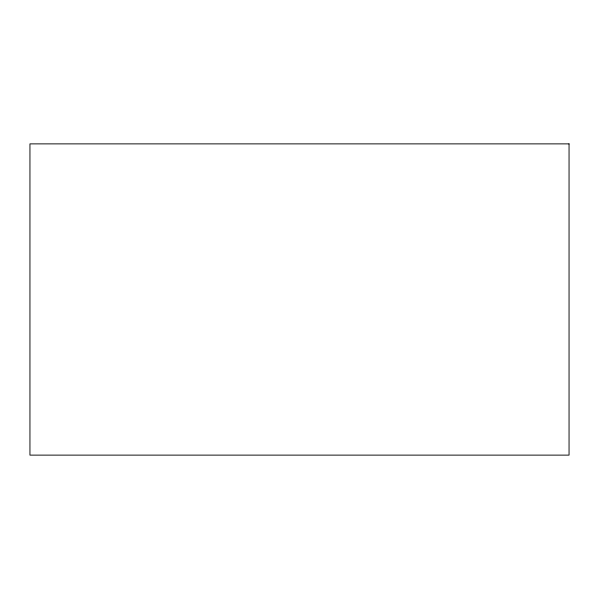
<?xml version="1.0" encoding="UTF-8"?>
<svg xmlns="http://www.w3.org/2000/svg" width="599" height="599" viewBox="0 0 599 599"><rect width="100%" height="100%" fill="white"/><g stroke="black" fill="none" stroke-linecap="round" stroke-linejoin="round"><path stroke-width="0.9" d="M569.05 143.88L29.95 143.88L29.95 455.12L569.05 455.12L569.05 143.88"/></g></svg>
